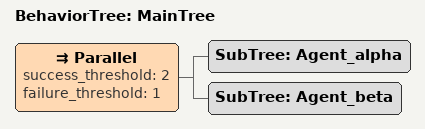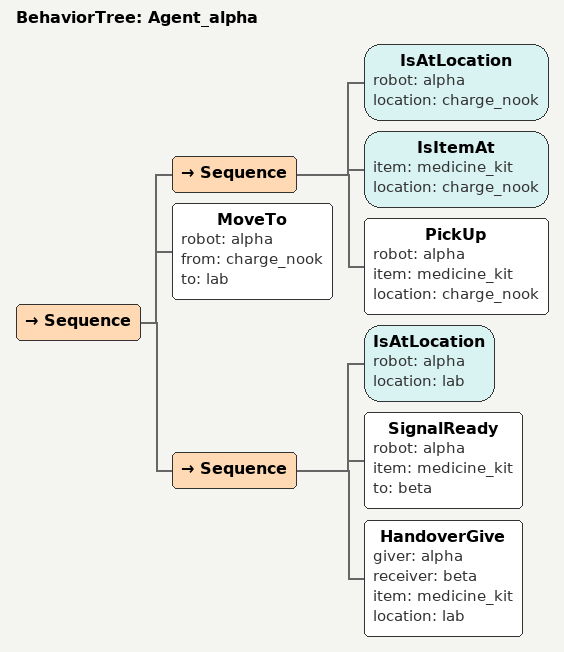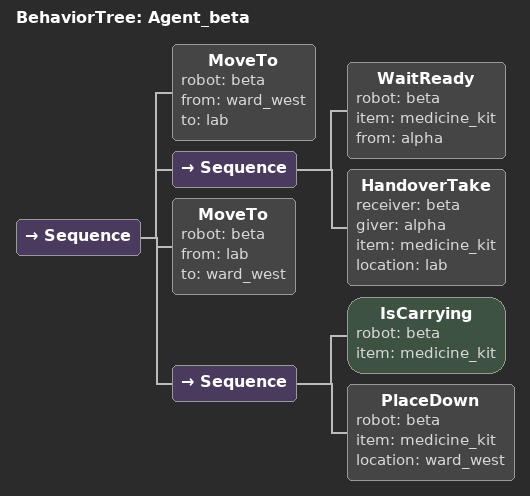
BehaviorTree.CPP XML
<root BTCPP_format="4" main_tree_to_execute="MainTree">
    <BehaviorTree ID="MainTree">
        <Parallel success_threshold="2" failure_threshold="1">
            <SubTree ID="Agent_alpha"/>
            <SubTree ID="Agent_beta"/>
        </Parallel>
    </BehaviorTree>
    <BehaviorTree ID="Agent_alpha">
        <Sequence>
            <Sequence>
                <IsAtLocation robot="alpha" location="charge_nook"/>
                <IsItemAt item="medicine_kit" location="charge_nook"/>
                <PickUp robot="alpha" item="medicine_kit" location="charge_nook"/>
            </Sequence>
            <MoveTo robot="alpha" from="charge_nook" to="lab"/>
            <Sequence>
                <IsAtLocation robot="alpha" location="lab"/>
                <SignalReady robot="alpha" item="medicine_kit" to="beta"/>
                <HandoverGive giver="alpha" receiver="beta" item="medicine_kit" location="lab"/>
            </Sequence>
        </Sequence>
    </BehaviorTree>
    <BehaviorTree ID="Agent_beta">
        <Sequence>
            <MoveTo robot="beta" from="ward_west" to="lab"/>
            <Sequence>
                <WaitReady robot="beta" item="medicine_kit" from="alpha"/>
                <HandoverTake receiver="beta" giver="alpha" item="medicine_kit" location="lab"/>
            </Sequence>
            <MoveTo robot="beta" from="lab" to="ward_west"/>
            <Sequence>
                <IsCarrying robot="beta" item="medicine_kit"/>
                <PlaceDown robot="beta" item="medicine_kit" location="ward_west"/>
            </Sequence>
        </Sequence>
    </BehaviorTree>
</root>
